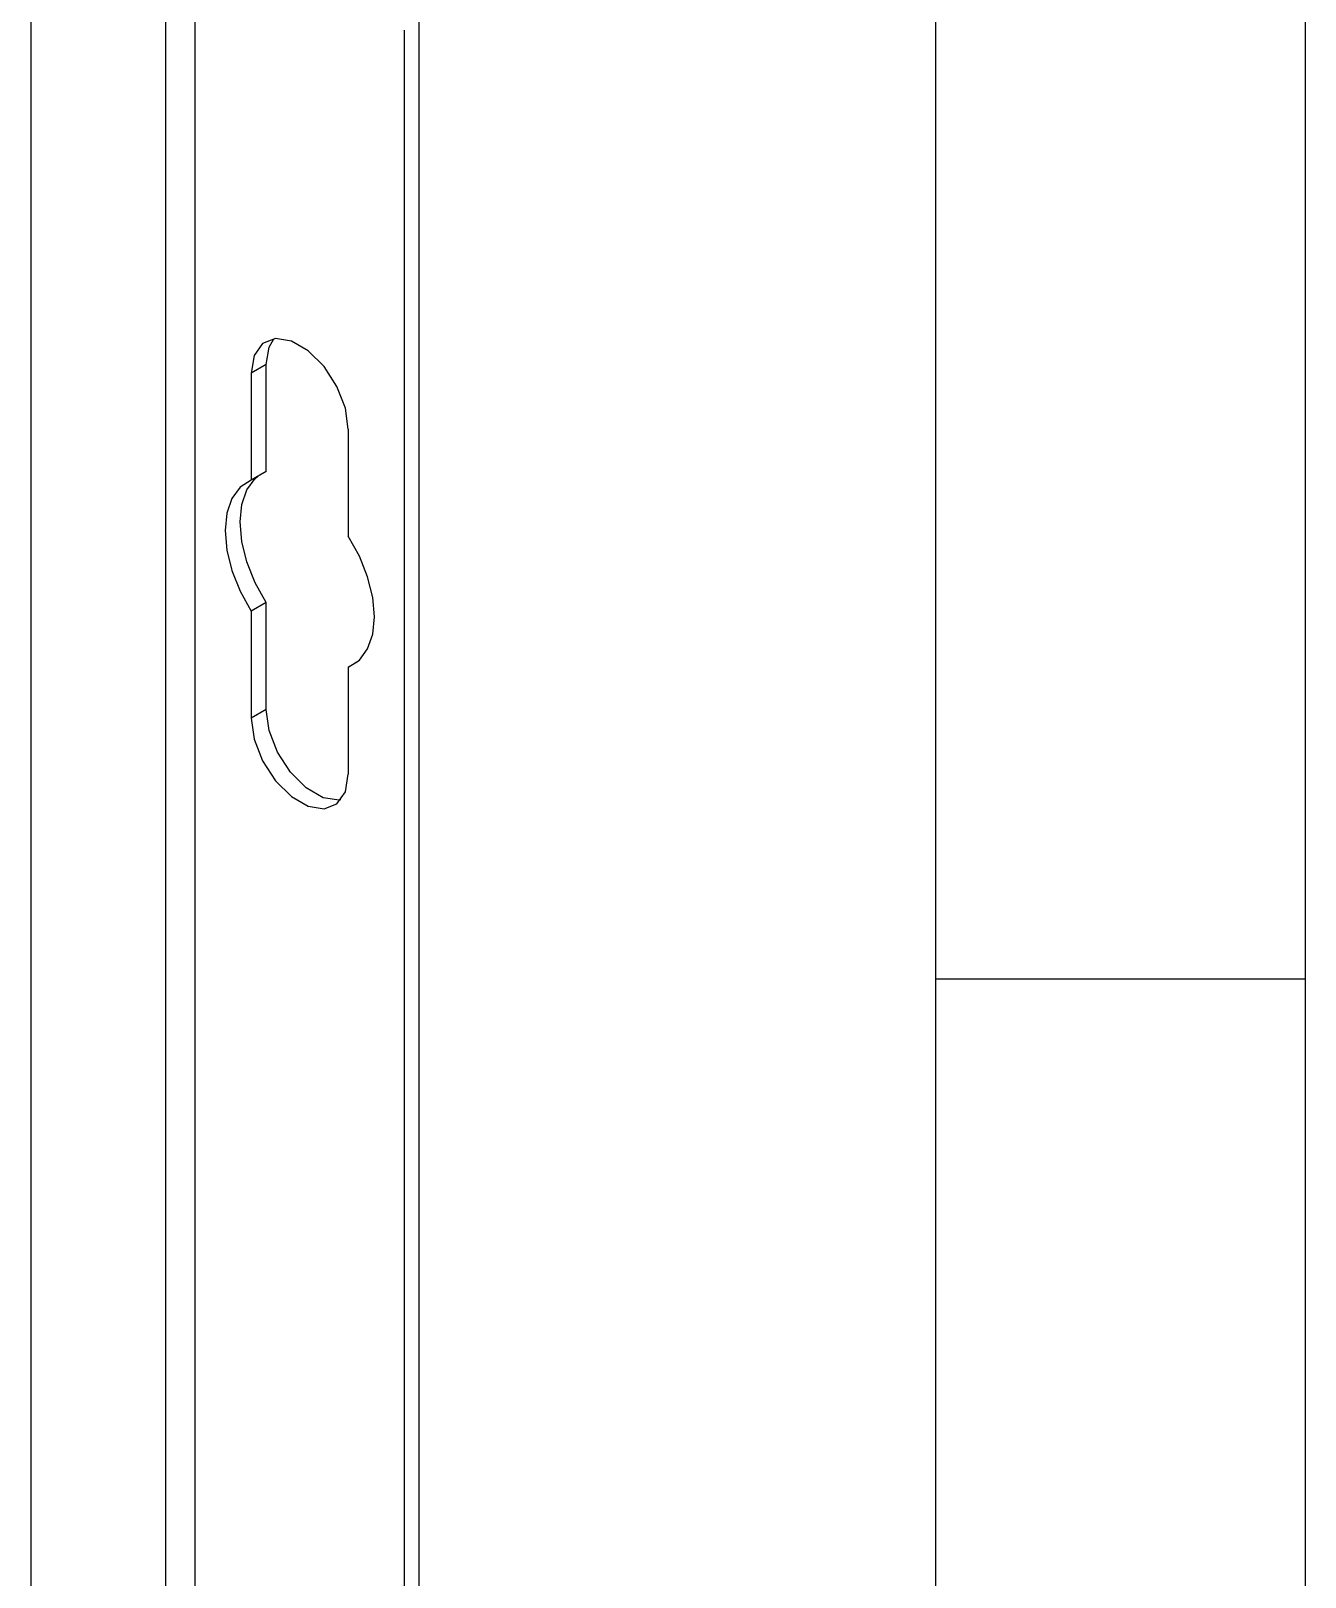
# Model space of a CAD drawing. Extents: x 75 to 2075, y 25 to 1460.
# Drawn here: x 1988.8 to 2075, y 952 to 1056.6 of the extents above; entities that cross this region are included whole.
import ezdxf

# ---------------------------------------------------------------- set-up
doc = ezdxf.new("R2010")
doc.units = 0
doc.header["$LTSCALE"] = 5
doc.linetypes.add('SLD-KATı', pattern=[0])
doc.layers.get('0').update_dxf_attribs({"linetype": 'CONTINUOUS'})

msp = doc.modelspace()

# ---------------------------------------------------------------- linework, layer by layer
at = {"color": 7, "linetype": 'SLD-KATı'}
for p, q in [((2075, 1460), (2075, 25)), ((2050, 1435), (2050, 50)), ((1997.924, 1070.627), (1997.924, 524.877)), ((1999.944, 524.877), (1999.944, 1070.627)), ((1988.832, 1065.379), (1988.832, 519.628)), ((2015.096, 523.128), (2015.096, 1057.214)), ((2014.086, 522.545), (2014.086, 1056.631)), ((2004.742, 1034.029), (2003.732, 1033.446)), ((2004.742, 1026.797), (2004.742, 1034.029)), ((2003.732, 1033.446), (2003.732, 1026.213)), ((2010.298, 1029.656), (2010.298, 1022.423)), ((2004.742, 1026.797), (2003.732, 1026.213)), ((2004.742, 1017.932), (2003.732, 1017.349)), ((2003.732, 1017.349), (2003.732, 1010.116)), ((2004.742, 1010.699), (2004.742, 1017.932)), ((2010.853, 1013.879), (2010.298, 1013.558)), ((2010.298, 1013.558), (2010.298, 1006.326)), ((2004.742, 1010.699), (2003.732, 1010.116)), ((2050, 992.5), (2075, 992.5))]:
    msp.add_line(p, q, dxfattribs=at)
at = {"color": 7, "linetype": 'SLD-KATı', "flags": 128}
for points in [[(2010.298, 1029.656), (2010.1, 1031.067), (2009.53, 1032.536), (2008.656, 1033.886), (2007.585, 1034.955), (2006.445, 1035.613), (2005.373, 1035.782), (2004.5, 1035.44), (2003.93, 1034.628), (2003.732, 1033.446)], [(2004.742, 1034.029), (2004.94, 1035.212), (2005.254, 1035.767)], [(2003.732, 1026.213), (2002.986, 1025.729), (2002.427, 1024.974), (2002.081, 1023.983), (2001.964, 1022.802), (2002.081, 1021.485), (2002.427, 1020.094), (2002.986, 1018.694), (2003.732, 1017.349)], [(2004.742, 1017.932), (2003.996, 1019.277), (2003.438, 1020.678), (2003.091, 1022.068), (2002.974, 1023.385), (2003.091, 1024.566), (2003.438, 1025.557), (2003.996, 1026.313), (2004.187, 1026.476)], [(2010.298, 1013.558), (2011.044, 1014.043), (2011.603, 1014.798), (2011.949, 1015.789), (2012.066, 1016.97), (2011.949, 1018.287), (2011.603, 1019.677), (2011.044, 1021.078), (2010.298, 1022.423)], [(2003.732, 1010.116), (2003.93, 1008.705), (2004.5, 1007.236), (2005.373, 1005.886), (2006.445, 1004.817), (2007.585, 1004.159), (2008.656, 1003.99), (2009.53, 1004.332), (2010.1, 1005.144), (2010.298, 1006.326)], [(2009.786, 1004.588), (2009.667, 1004.573), (2008.595, 1004.742), (2007.455, 1005.4), (2006.384, 1006.469), (2005.51, 1007.819), (2004.94, 1009.289), (2004.742, 1010.699)]]:
    msp.add_lwpolyline(points, dxfattribs=at)

doc.saveas('drawing.dxf')
